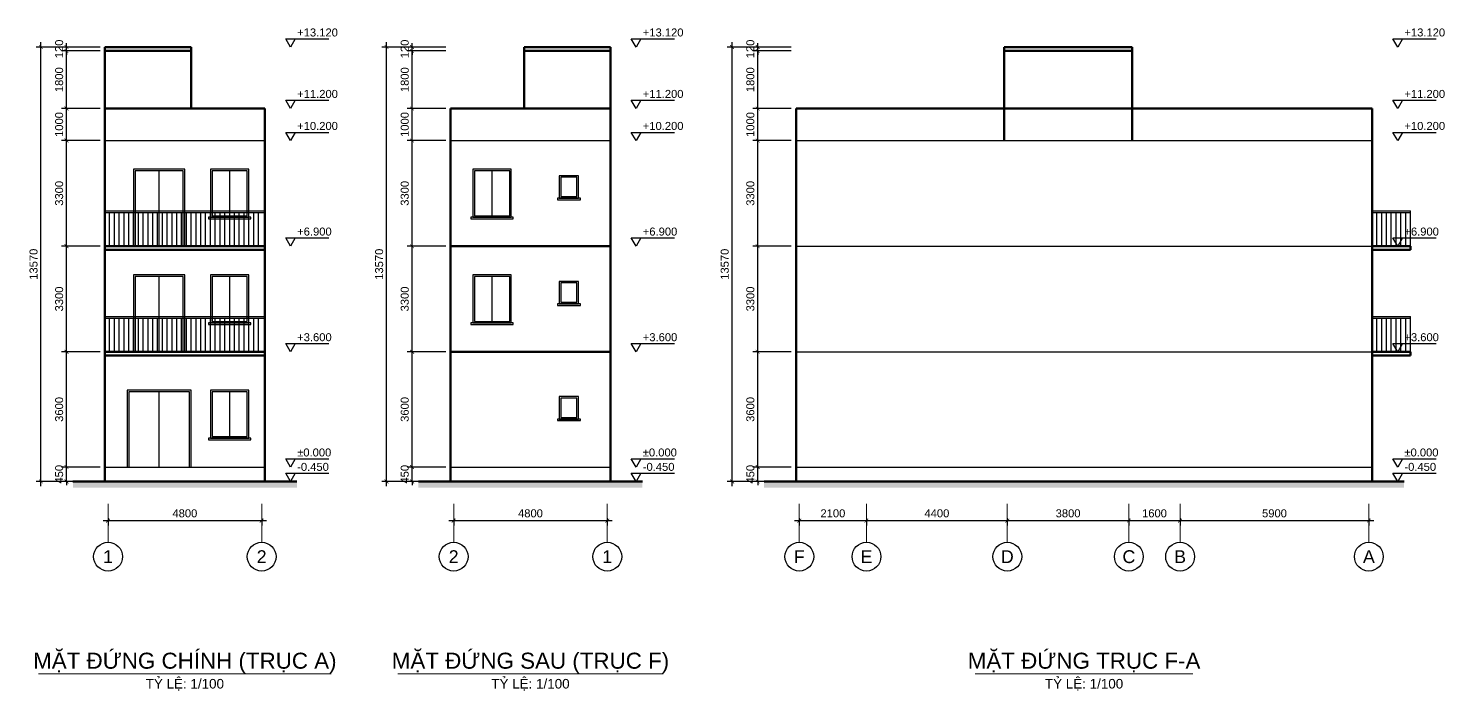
# Model space of a CAD drawing. Header units: millimetres. Extents: x -4035 to 243174, y -17931 to 20900.
# Drawn here: x 56108 to 100368, y -6123 to 14567 of the extents above; entities that cross this region are included whole.
import ezdxf
from ezdxf.enums import TextEntityAlignment as Align

# ---------------------------------------------------------------- set-up
doc = ezdxf.new("R2010")
doc.units = ezdxf.units.MM
doc.header["$LTSCALE"] = 40
doc.linetypes.add('CENTER', pattern=[50.8, 31.75, -6.35, 6.35, -6.35])
for name, color, linetype, lineweight in [('A-ANNO-DIMS', 1, 'Continuous', 18), ('A-ANNO-SYMB', 7, 'Continuous', 25), ('A-ANNO-TEXT', 7, 'Continuous', 18), ('A-ELEV', 7, 'Continuous', 25), ('A-ELEV-OTLN', 7, 'Continuous', 50), ('A-SECT-PATT', 8, 'Continuous', 9), ('S-GRID', 1, 'CENTER', 18), ('S-GRID-IDEN', 7, 'Continuous', 25)]:
    doc.layers.add(name, color=color, linetype=linetype, lineweight=lineweight)
doc.styles.add('MCP-ARIAL', font='arial.ttf')
doc.dimstyles.new('MCP-1-100', dxfattribs={"dimscale": 100, "dimtxt": 2.5, "dimasz": 1.2, "dimexe": 1.5, "dimexo": 1.5, "dimgap": 1, "dimtad": 1, "dimdec": 0, "dimdsep": 46, "dimtxsty": 'MCP-ARIAL', "dimblk": 'ARCHTICK', "dimblk1": 'ARCHTICK', "dimblk2": 'ARCHTICK', "dimcen": 0.09, "dimdle": 1.5, "dimclrd": 256, "dimclre": 256, "dimclrt": 256, "dimadec": 0, "dimazin": 0, "dimtfac": 1, "dimtdec": 4, "dimtix": 1, "dimtmove": 2, "dimatfit": 3, "dimfxl": 1, "dimtolj": 1, "dimtzin": 0, "dimarcsym": 0})

# ---------------------------------------------------------------- blocks, each defined once
blk = doc.blocks.new('MCP_COTE')
blk.add_line((-1.5, 2.55), (12, 2.55))
blk.add_lwpolyline([(0, 0), (-1.5, 2.55), (1.5, 2.55)], close=True)
at = {"style": 'MCP-ARIAL'}
blk.add_attdef('COTE', (2.1, 3.3), '', height=2.5, dxfattribs=at)
blk = doc.blocks.new('_ArchTick')
at = {"color": 0, "linetype": 'ByBlock', "const_width": 0.15}
blk.add_lwpolyline([(-0.5, -0.5), (0.5, 0.5)], dxfattribs=at)
blk = doc.blocks.new('*D63')
at = {"layer": 'A-ANNO-DIMS', "lineweight": -2, "transparency": 16777216}
for p, q in [((57300, 863), (57300, 983)), ((58350, 863), (57150, 863)), ((57300, 413), (57300, 863)), ((58350, 413), (57150, 413)), ((57300, 413), (57300, 293))]:
    blk.add_line(p, q, dxfattribs=at)
at = {"layer": 'Defpoints', "color": 0, "transparency": 16777216}
for p in [(57300, 863), (58500, 863), (58500, 413)]:
    blk.add_point(p, dxfattribs=at)
at = {"layer": 'A-ANNO-DIMS', "lineweight": -2, "transparency": 16777216, "xscale": 120, "yscale": 120, "zscale": 120}
for p, rotation in [((57300, 863), 270), ((57300, 413), 90)]:
    blk.add_blockref('_ArchTick', p, dxfattribs=dict(at, rotation=rotation))
at = {"layer": 'A-ANNO-DIMS', "transparency": 16777216, "insert": (57072, 638), "char_height": 250, "attachment_point": 5, "rotation": 90, "style": 'MCP-ARIAL'}
blk.add_mtext('\\A1;450', dxfattribs=at)
blk = doc.blocks.new('*D64')
at = {"layer": 'A-ANNO-DIMS', "lineweight": -2, "transparency": 16777216}
for p, q in [((58350, 4463), (57150, 4463)), ((57300, 713), (57300, 4613)), ((58350, 863), (57150, 863))]:
    blk.add_line(p, q, dxfattribs=at)
at = {"layer": 'Defpoints', "color": 0, "transparency": 16777216}
for p in [(57300, 4463), (58500, 4463), (58500, 863)]:
    blk.add_point(p, dxfattribs=at)
at = {"layer": 'A-ANNO-DIMS', "lineweight": -2, "transparency": 16777216, "xscale": 120, "yscale": 120, "zscale": 120}
for p, rotation in [((57300, 4463), 90), ((57300, 863), 270)]:
    blk.add_blockref('_ArchTick', p, dxfattribs=dict(at, rotation=rotation))
at = {"layer": 'A-ANNO-DIMS', "transparency": 16777216, "insert": (57072, 2663), "char_height": 250, "attachment_point": 5, "rotation": 90, "style": 'MCP-ARIAL'}
blk.add_mtext('\\A1;3600', dxfattribs=at)
blk = doc.blocks.new('*D65')
at = {"layer": 'A-ANNO-DIMS', "lineweight": -2, "transparency": 16777216}
for p, q in [((58350, 7763), (57150, 7763)), ((57300, 4313), (57300, 7913)), ((58350, 4463), (57150, 4463))]:
    blk.add_line(p, q, dxfattribs=at)
at = {"layer": 'Defpoints', "color": 0, "transparency": 16777216}
for p in [(57300, 7763), (58500, 7763), (58500, 4463)]:
    blk.add_point(p, dxfattribs=at)
at = {"layer": 'A-ANNO-DIMS', "lineweight": -2, "transparency": 16777216, "xscale": 120, "yscale": 120, "zscale": 120}
for p, rotation in [((57300, 7763), 90), ((57300, 4463), 270)]:
    blk.add_blockref('_ArchTick', p, dxfattribs=dict(at, rotation=rotation))
at = {"layer": 'A-ANNO-DIMS', "transparency": 16777216, "insert": (57072, 6113), "char_height": 250, "attachment_point": 5, "rotation": 90, "style": 'MCP-ARIAL'}
blk.add_mtext('\\A1;3300', dxfattribs=at)
blk = doc.blocks.new('*D66')
at = {"layer": 'A-ANNO-DIMS', "lineweight": -2, "transparency": 16777216}
for p, q in [((57300, 7613), (57300, 11213)), ((58350, 11063), (57150, 11063)), ((58350, 7763), (57150, 7763))]:
    blk.add_line(p, q, dxfattribs=at)
at = {"layer": 'Defpoints', "color": 0, "transparency": 16777216}
for p in [(57300, 11063), (58500, 11063), (58500, 7763)]:
    blk.add_point(p, dxfattribs=at)
at = {"layer": 'A-ANNO-DIMS', "lineweight": -2, "transparency": 16777216, "xscale": 120, "yscale": 120, "zscale": 120}
for p, rotation in [((57300, 11063), 90), ((57300, 7763), 270)]:
    blk.add_blockref('_ArchTick', p, dxfattribs=dict(at, rotation=rotation))
at = {"layer": 'A-ANNO-DIMS', "transparency": 16777216, "insert": (57072, 9413), "char_height": 250, "attachment_point": 5, "rotation": 90, "style": 'MCP-ARIAL'}
blk.add_mtext('\\A1;3300', dxfattribs=at)
blk = doc.blocks.new('*D67')
at = {"layer": 'A-ANNO-DIMS', "lineweight": -2, "transparency": 16777216}
for p, q in [((58350, 12063), (57150, 12063)), ((57300, 10913), (57300, 12213)), ((58350, 11063), (57150, 11063))]:
    blk.add_line(p, q, dxfattribs=at)
at = {"layer": 'Defpoints', "color": 0, "transparency": 16777216}
for p in [(57300, 12063), (58500, 12063), (58500, 11063)]:
    blk.add_point(p, dxfattribs=at)
at = {"layer": 'A-ANNO-DIMS', "lineweight": -2, "transparency": 16777216, "xscale": 120, "yscale": 120, "zscale": 120}
for p, rotation in [((57300, 12063), 90), ((57300, 11063), 270)]:
    blk.add_blockref('_ArchTick', p, dxfattribs=dict(at, rotation=rotation))
at = {"layer": 'A-ANNO-DIMS', "transparency": 16777216, "insert": (57072, 11563), "char_height": 250, "attachment_point": 5, "rotation": 90, "style": 'MCP-ARIAL'}
blk.add_mtext('\\A1;1000', dxfattribs=at)
blk = doc.blocks.new('*D68')
at = {"layer": 'A-ANNO-DIMS', "lineweight": -2, "transparency": 16777216}
for p, q in [((58350, 13863), (57150, 13863)), ((57300, 11913), (57300, 14013)), ((58350, 12063), (57150, 12063))]:
    blk.add_line(p, q, dxfattribs=at)
at = {"layer": 'Defpoints', "color": 0, "transparency": 16777216}
for p in [(57300, 13863), (58500, 13863), (58500, 12063)]:
    blk.add_point(p, dxfattribs=at)
at = {"layer": 'A-ANNO-DIMS', "lineweight": -2, "transparency": 16777216, "xscale": 120, "yscale": 120, "zscale": 120}
for p, rotation in [((57300, 13863), 90), ((57300, 12063), 270)]:
    blk.add_blockref('_ArchTick', p, dxfattribs=dict(at, rotation=rotation))
at = {"layer": 'A-ANNO-DIMS', "transparency": 16777216, "insert": (57072, 12963), "char_height": 250, "attachment_point": 5, "rotation": 90, "style": 'MCP-ARIAL'}
blk.add_mtext('\\A1;1800', dxfattribs=at)
blk = doc.blocks.new('*D69')
at = {"layer": 'A-ANNO-DIMS', "lineweight": -2, "transparency": 16777216}
for p, q in [((58350, 13983), (57150, 13983)), ((58350, 13863), (57150, 13863)), ((57300, 13983), (57300, 14103)), ((57300, 13863), (57300, 13983)), ((57300, 13863), (57300, 13743))]:
    blk.add_line(p, q, dxfattribs=at)
at = {"layer": 'Defpoints', "color": 0, "transparency": 16777216}
for p in [(57300, 13983), (58500, 13983), (58500, 13863)]:
    blk.add_point(p, dxfattribs=at)
at = {"layer": 'A-ANNO-DIMS', "lineweight": -2, "transparency": 16777216, "xscale": 120, "yscale": 120, "zscale": 120}
for p, rotation in [((57300, 13983), 270), ((57300, 13863), 90)]:
    blk.add_blockref('_ArchTick', p, dxfattribs=dict(at, rotation=rotation))
at = {"layer": 'A-ANNO-DIMS', "transparency": 16777216, "insert": (57072, 13923), "char_height": 250, "attachment_point": 5, "rotation": 90, "style": 'MCP-ARIAL'}
blk.add_mtext('\\A1;120', dxfattribs=at)
blk = doc.blocks.new('*D70')
at = {"layer": 'A-ANNO-DIMS', "lineweight": -2, "transparency": 16777216}
for p, q in [((58350, 13983), (56350, 13983)), ((56500, 263), (56500, 14133)), ((58350, 413), (56350, 413))]:
    blk.add_line(p, q, dxfattribs=at)
at = {"layer": 'Defpoints', "color": 0, "transparency": 16777216}
for p in [(56500, 13983), (58500, 13983), (58500, 413)]:
    blk.add_point(p, dxfattribs=at)
at = {"layer": 'A-ANNO-DIMS', "lineweight": -2, "transparency": 16777216, "xscale": 120, "yscale": 120, "zscale": 120}
for p, rotation in [((56500, 13983), 90), ((56500, 413), 270)]:
    blk.add_blockref('_ArchTick', p, dxfattribs=dict(at, rotation=rotation))
at = {"layer": 'A-ANNO-DIMS', "transparency": 16777216, "insert": (56272, 7198), "char_height": 250, "attachment_point": 5, "rotation": 90, "style": 'MCP-ARIAL'}
blk.add_mtext('\\A1;13570', dxfattribs=at)
blk = doc.blocks.new('MCP_TRUC')
blk.add_circle((0, 0), 4.5)
at = {"style": 'MCP-ARIAL'}
blk.add_attdef('SO', text='', height=4, dxfattribs=at).set_placement((0, 0), align=Align.MIDDLE_CENTER)
blk = doc.blocks.new('*D71')
at = {"layer": 'A-ANNO-DIMS', "lineweight": -2, "transparency": 16777216}
for p, q in [((58450, -812), (63550, -812)), ((58600, -737), (58600, -962)), ((63400, -737), (63400, -962))]:
    blk.add_line(p, q, dxfattribs=at)
at = {"layer": 'Defpoints', "color": 0, "transparency": 16777216}
for p in [(58600, -587), (63400, -587), (63400, -812)]:
    blk.add_point(p, dxfattribs=at)
at = {"layer": 'A-ANNO-DIMS', "lineweight": -2, "transparency": 16777216, "xscale": 120, "yscale": 120, "zscale": 120, "rotation": 180}
blk.add_blockref('_ArchTick', (58600, -812), dxfattribs=at)
at = {"layer": 'A-ANNO-DIMS', "lineweight": -2, "transparency": 16777216, "xscale": 120, "yscale": 120, "zscale": 120}
blk.add_blockref('_ArchTick', (63400, -812), dxfattribs=at)
at = {"layer": 'A-ANNO-DIMS', "transparency": 16777216, "insert": (61000, -584), "char_height": 250, "attachment_point": 5, "style": 'MCP-ARIAL'}
blk.add_mtext('\\A1;4800', dxfattribs=at)
blk = doc.blocks.new('*D72')
at = {"layer": 'A-ANNO-DIMS', "lineweight": -2, "transparency": 16777216}
for p, q in [((68100, 863), (68100, 983)), ((69150, 863), (67950, 863)), ((68100, 413), (68100, 863)), ((69150, 413), (67950, 413)), ((68100, 413), (68100, 293))]:
    blk.add_line(p, q, dxfattribs=at)
at = {"layer": 'Defpoints', "color": 0, "transparency": 16777216}
for p in [(68100, 863), (69300, 863), (69300, 413)]:
    blk.add_point(p, dxfattribs=at)
at = {"layer": 'A-ANNO-DIMS', "lineweight": -2, "transparency": 16777216, "xscale": 120, "yscale": 120, "zscale": 120}
for p, rotation in [((68100, 863), 270), ((68100, 413), 90)]:
    blk.add_blockref('_ArchTick', p, dxfattribs=dict(at, rotation=rotation))
at = {"layer": 'A-ANNO-DIMS', "transparency": 16777216, "insert": (67872, 638), "char_height": 250, "attachment_point": 5, "rotation": 90, "style": 'MCP-ARIAL'}
blk.add_mtext('\\A1;450', dxfattribs=at)
blk = doc.blocks.new('*D73')
at = {"layer": 'A-ANNO-DIMS', "lineweight": -2, "transparency": 16777216}
for p, q in [((69150, 4463), (67950, 4463)), ((68100, 713), (68100, 4613)), ((69150, 863), (67950, 863))]:
    blk.add_line(p, q, dxfattribs=at)
at = {"layer": 'Defpoints', "color": 0, "transparency": 16777216}
for p in [(68100, 4463), (69300, 4463), (69300, 863)]:
    blk.add_point(p, dxfattribs=at)
at = {"layer": 'A-ANNO-DIMS', "lineweight": -2, "transparency": 16777216, "xscale": 120, "yscale": 120, "zscale": 120}
for p, rotation in [((68100, 4463), 90), ((68100, 863), 270)]:
    blk.add_blockref('_ArchTick', p, dxfattribs=dict(at, rotation=rotation))
at = {"layer": 'A-ANNO-DIMS', "transparency": 16777216, "insert": (67872, 2663), "char_height": 250, "attachment_point": 5, "rotation": 90, "style": 'MCP-ARIAL'}
blk.add_mtext('\\A1;3600', dxfattribs=at)
blk = doc.blocks.new('*D74')
at = {"layer": 'A-ANNO-DIMS', "lineweight": -2, "transparency": 16777216}
for p, q in [((69150, 7763), (67950, 7763)), ((68100, 4313), (68100, 7913)), ((69150, 4463), (67950, 4463))]:
    blk.add_line(p, q, dxfattribs=at)
at = {"layer": 'Defpoints', "color": 0, "transparency": 16777216}
for p in [(68100, 7763), (69300, 7763), (69300, 4463)]:
    blk.add_point(p, dxfattribs=at)
at = {"layer": 'A-ANNO-DIMS', "lineweight": -2, "transparency": 16777216, "xscale": 120, "yscale": 120, "zscale": 120}
for p, rotation in [((68100, 7763), 90), ((68100, 4463), 270)]:
    blk.add_blockref('_ArchTick', p, dxfattribs=dict(at, rotation=rotation))
at = {"layer": 'A-ANNO-DIMS', "transparency": 16777216, "insert": (67872, 6113), "char_height": 250, "attachment_point": 5, "rotation": 90, "style": 'MCP-ARIAL'}
blk.add_mtext('\\A1;3300', dxfattribs=at)
blk = doc.blocks.new('*D75')
at = {"layer": 'A-ANNO-DIMS', "lineweight": -2, "transparency": 16777216}
for p, q in [((68100, 7613), (68100, 11213)), ((69150, 11063), (67950, 11063)), ((69150, 7763), (67950, 7763))]:
    blk.add_line(p, q, dxfattribs=at)
at = {"layer": 'Defpoints', "color": 0, "transparency": 16777216}
for p in [(68100, 11063), (69300, 11063), (69300, 7763)]:
    blk.add_point(p, dxfattribs=at)
at = {"layer": 'A-ANNO-DIMS', "lineweight": -2, "transparency": 16777216, "xscale": 120, "yscale": 120, "zscale": 120}
for p, rotation in [((68100, 11063), 90), ((68100, 7763), 270)]:
    blk.add_blockref('_ArchTick', p, dxfattribs=dict(at, rotation=rotation))
at = {"layer": 'A-ANNO-DIMS', "transparency": 16777216, "insert": (67872, 9413), "char_height": 250, "attachment_point": 5, "rotation": 90, "style": 'MCP-ARIAL'}
blk.add_mtext('\\A1;3300', dxfattribs=at)
blk = doc.blocks.new('*D76')
at = {"layer": 'A-ANNO-DIMS', "lineweight": -2, "transparency": 16777216}
for p, q in [((69150, 12063), (67950, 12063)), ((68100, 10913), (68100, 12213)), ((69150, 11063), (67950, 11063))]:
    blk.add_line(p, q, dxfattribs=at)
at = {"layer": 'Defpoints', "color": 0, "transparency": 16777216}
for p in [(68100, 12063), (69300, 12063), (69300, 11063)]:
    blk.add_point(p, dxfattribs=at)
at = {"layer": 'A-ANNO-DIMS', "lineweight": -2, "transparency": 16777216, "xscale": 120, "yscale": 120, "zscale": 120}
for p, rotation in [((68100, 12063), 90), ((68100, 11063), 270)]:
    blk.add_blockref('_ArchTick', p, dxfattribs=dict(at, rotation=rotation))
at = {"layer": 'A-ANNO-DIMS', "transparency": 16777216, "insert": (67872, 11563), "char_height": 250, "attachment_point": 5, "rotation": 90, "style": 'MCP-ARIAL'}
blk.add_mtext('\\A1;1000', dxfattribs=at)
blk = doc.blocks.new('*D77')
at = {"layer": 'A-ANNO-DIMS', "lineweight": -2, "transparency": 16777216}
for p, q in [((69150, 13863), (67950, 13863)), ((68100, 11913), (68100, 14013)), ((69150, 12063), (67950, 12063))]:
    blk.add_line(p, q, dxfattribs=at)
at = {"layer": 'Defpoints', "color": 0, "transparency": 16777216}
for p in [(68100, 13863), (69300, 13863), (69300, 12063)]:
    blk.add_point(p, dxfattribs=at)
at = {"layer": 'A-ANNO-DIMS', "lineweight": -2, "transparency": 16777216, "xscale": 120, "yscale": 120, "zscale": 120}
for p, rotation in [((68100, 13863), 90), ((68100, 12063), 270)]:
    blk.add_blockref('_ArchTick', p, dxfattribs=dict(at, rotation=rotation))
at = {"layer": 'A-ANNO-DIMS', "transparency": 16777216, "insert": (67872, 12963), "char_height": 250, "attachment_point": 5, "rotation": 90, "style": 'MCP-ARIAL'}
blk.add_mtext('\\A1;1800', dxfattribs=at)
blk = doc.blocks.new('*D78')
at = {"layer": 'A-ANNO-DIMS', "lineweight": -2, "transparency": 16777216}
for p, q in [((69150, 13983), (67950, 13983)), ((69150, 13863), (67950, 13863)), ((68100, 13983), (68100, 14103)), ((68100, 13863), (68100, 13983)), ((68100, 13863), (68100, 13743))]:
    blk.add_line(p, q, dxfattribs=at)
at = {"layer": 'Defpoints', "color": 0, "transparency": 16777216}
for p in [(68100, 13983), (69300, 13983), (69300, 13863)]:
    blk.add_point(p, dxfattribs=at)
at = {"layer": 'A-ANNO-DIMS', "lineweight": -2, "transparency": 16777216, "xscale": 120, "yscale": 120, "zscale": 120}
for p, rotation in [((68100, 13983), 270), ((68100, 13863), 90)]:
    blk.add_blockref('_ArchTick', p, dxfattribs=dict(at, rotation=rotation))
at = {"layer": 'A-ANNO-DIMS', "transparency": 16777216, "insert": (67872, 13923), "char_height": 250, "attachment_point": 5, "rotation": 90, "style": 'MCP-ARIAL'}
blk.add_mtext('\\A1;120', dxfattribs=at)
blk = doc.blocks.new('*D79')
at = {"layer": 'A-ANNO-DIMS', "lineweight": -2, "transparency": 16777216}
for p, q in [((69150, 13983), (67150, 13983)), ((67300, 263), (67300, 14133)), ((69150, 413), (67150, 413))]:
    blk.add_line(p, q, dxfattribs=at)
at = {"layer": 'Defpoints', "color": 0, "transparency": 16777216}
for p in [(67300, 13983), (69300, 13983), (69300, 413)]:
    blk.add_point(p, dxfattribs=at)
at = {"layer": 'A-ANNO-DIMS', "lineweight": -2, "transparency": 16777216, "xscale": 120, "yscale": 120, "zscale": 120}
for p, rotation in [((67300, 13983), 90), ((67300, 413), 270)]:
    blk.add_blockref('_ArchTick', p, dxfattribs=dict(at, rotation=rotation))
at = {"layer": 'A-ANNO-DIMS', "transparency": 16777216, "insert": (67072, 7198), "char_height": 250, "attachment_point": 5, "rotation": 90, "style": 'MCP-ARIAL'}
blk.add_mtext('\\A1;13570', dxfattribs=at)
blk = doc.blocks.new('*D80')
at = {"layer": 'A-ANNO-DIMS', "lineweight": -2, "transparency": 16777216}
for p, q in [((69250, -812), (74350, -812)), ((69400, -737), (69400, -962)), ((74200, -737), (74200, -962))]:
    blk.add_line(p, q, dxfattribs=at)
at = {"layer": 'Defpoints', "color": 0, "transparency": 16777216}
for p in [(69400, -587), (74200, -587), (74200, -812)]:
    blk.add_point(p, dxfattribs=at)
at = {"layer": 'A-ANNO-DIMS', "lineweight": -2, "transparency": 16777216, "xscale": 120, "yscale": 120, "zscale": 120, "rotation": 180}
blk.add_blockref('_ArchTick', (69400, -812), dxfattribs=at)
at = {"layer": 'A-ANNO-DIMS', "lineweight": -2, "transparency": 16777216, "xscale": 120, "yscale": 120, "zscale": 120}
blk.add_blockref('_ArchTick', (74200, -812), dxfattribs=at)
at = {"layer": 'A-ANNO-DIMS', "transparency": 16777216, "insert": (71800, -584), "char_height": 250, "attachment_point": 5, "style": 'MCP-ARIAL'}
blk.add_mtext('\\A1;4800', dxfattribs=at)
blk = doc.blocks.new('*D81')
at = {"layer": 'A-ANNO-DIMS', "lineweight": -2, "transparency": 16777216}
for p, q in [((78900, 863), (78900, 983)), ((79950, 863), (78750, 863)), ((78900, 413), (78900, 863)), ((79950, 413), (78750, 413)), ((78900, 413), (78900, 293))]:
    blk.add_line(p, q, dxfattribs=at)
at = {"layer": 'Defpoints', "color": 0, "transparency": 16777216}
for p in [(78900, 863), (80100, 863), (80100, 413)]:
    blk.add_point(p, dxfattribs=at)
at = {"layer": 'A-ANNO-DIMS', "lineweight": -2, "transparency": 16777216, "xscale": 120, "yscale": 120, "zscale": 120}
for p, rotation in [((78900, 863), 270), ((78900, 413), 90)]:
    blk.add_blockref('_ArchTick', p, dxfattribs=dict(at, rotation=rotation))
at = {"layer": 'A-ANNO-DIMS', "transparency": 16777216, "insert": (78672, 638), "char_height": 250, "attachment_point": 5, "rotation": 90, "style": 'MCP-ARIAL'}
blk.add_mtext('\\A1;450', dxfattribs=at)
blk = doc.blocks.new('*D82')
at = {"layer": 'A-ANNO-DIMS', "lineweight": -2, "transparency": 16777216}
for p, q in [((79950, 4463), (78750, 4463)), ((78900, 713), (78900, 4613)), ((79950, 863), (78750, 863))]:
    blk.add_line(p, q, dxfattribs=at)
at = {"layer": 'Defpoints', "color": 0, "transparency": 16777216}
for p in [(78900, 4463), (80100, 4463), (80100, 863)]:
    blk.add_point(p, dxfattribs=at)
at = {"layer": 'A-ANNO-DIMS', "lineweight": -2, "transparency": 16777216, "xscale": 120, "yscale": 120, "zscale": 120}
for p, rotation in [((78900, 4463), 90), ((78900, 863), 270)]:
    blk.add_blockref('_ArchTick', p, dxfattribs=dict(at, rotation=rotation))
at = {"layer": 'A-ANNO-DIMS', "transparency": 16777216, "insert": (78672, 2663), "char_height": 250, "attachment_point": 5, "rotation": 90, "style": 'MCP-ARIAL'}
blk.add_mtext('\\A1;3600', dxfattribs=at)
blk = doc.blocks.new('*D83')
at = {"layer": 'A-ANNO-DIMS', "lineweight": -2, "transparency": 16777216}
for p, q in [((79950, 7763), (78750, 7763)), ((78900, 4313), (78900, 7913)), ((79950, 4463), (78750, 4463))]:
    blk.add_line(p, q, dxfattribs=at)
at = {"layer": 'Defpoints', "color": 0, "transparency": 16777216}
for p in [(78900, 7763), (80100, 7763), (80100, 4463)]:
    blk.add_point(p, dxfattribs=at)
at = {"layer": 'A-ANNO-DIMS', "lineweight": -2, "transparency": 16777216, "xscale": 120, "yscale": 120, "zscale": 120}
for p, rotation in [((78900, 7763), 90), ((78900, 4463), 270)]:
    blk.add_blockref('_ArchTick', p, dxfattribs=dict(at, rotation=rotation))
at = {"layer": 'A-ANNO-DIMS', "transparency": 16777216, "insert": (78672, 6113), "char_height": 250, "attachment_point": 5, "rotation": 90, "style": 'MCP-ARIAL'}
blk.add_mtext('\\A1;3300', dxfattribs=at)
blk = doc.blocks.new('*D84')
at = {"layer": 'A-ANNO-DIMS', "lineweight": -2, "transparency": 16777216}
for p, q in [((78900, 7613), (78900, 11213)), ((79950, 11063), (78750, 11063)), ((79950, 7763), (78750, 7763))]:
    blk.add_line(p, q, dxfattribs=at)
at = {"layer": 'Defpoints', "color": 0, "transparency": 16777216}
for p in [(78900, 11063), (80100, 11063), (80100, 7763)]:
    blk.add_point(p, dxfattribs=at)
at = {"layer": 'A-ANNO-DIMS', "lineweight": -2, "transparency": 16777216, "xscale": 120, "yscale": 120, "zscale": 120}
for p, rotation in [((78900, 11063), 90), ((78900, 7763), 270)]:
    blk.add_blockref('_ArchTick', p, dxfattribs=dict(at, rotation=rotation))
at = {"layer": 'A-ANNO-DIMS', "transparency": 16777216, "insert": (78672, 9413), "char_height": 250, "attachment_point": 5, "rotation": 90, "style": 'MCP-ARIAL'}
blk.add_mtext('\\A1;3300', dxfattribs=at)
blk = doc.blocks.new('*D85')
at = {"layer": 'A-ANNO-DIMS', "lineweight": -2, "transparency": 16777216}
for p, q in [((79950, 12063), (78750, 12063)), ((78900, 10913), (78900, 12213)), ((79950, 11063), (78750, 11063))]:
    blk.add_line(p, q, dxfattribs=at)
at = {"layer": 'Defpoints', "color": 0, "transparency": 16777216}
for p in [(78900, 12063), (80100, 12063), (80100, 11063)]:
    blk.add_point(p, dxfattribs=at)
at = {"layer": 'A-ANNO-DIMS', "lineweight": -2, "transparency": 16777216, "xscale": 120, "yscale": 120, "zscale": 120}
for p, rotation in [((78900, 12063), 90), ((78900, 11063), 270)]:
    blk.add_blockref('_ArchTick', p, dxfattribs=dict(at, rotation=rotation))
at = {"layer": 'A-ANNO-DIMS', "transparency": 16777216, "insert": (78672, 11563), "char_height": 250, "attachment_point": 5, "rotation": 90, "style": 'MCP-ARIAL'}
blk.add_mtext('\\A1;1000', dxfattribs=at)
blk = doc.blocks.new('*D86')
at = {"layer": 'A-ANNO-DIMS', "lineweight": -2, "transparency": 16777216}
for p, q in [((79950, 13863), (78750, 13863)), ((78900, 11913), (78900, 14013)), ((79950, 12063), (78750, 12063))]:
    blk.add_line(p, q, dxfattribs=at)
at = {"layer": 'Defpoints', "color": 0, "transparency": 16777216}
for p in [(78900, 13863), (80100, 13863), (80100, 12063)]:
    blk.add_point(p, dxfattribs=at)
at = {"layer": 'A-ANNO-DIMS', "lineweight": -2, "transparency": 16777216, "xscale": 120, "yscale": 120, "zscale": 120}
for p, rotation in [((78900, 13863), 90), ((78900, 12063), 270)]:
    blk.add_blockref('_ArchTick', p, dxfattribs=dict(at, rotation=rotation))
at = {"layer": 'A-ANNO-DIMS', "transparency": 16777216, "insert": (78672, 12963), "char_height": 250, "attachment_point": 5, "rotation": 90, "style": 'MCP-ARIAL'}
blk.add_mtext('\\A1;1800', dxfattribs=at)
blk = doc.blocks.new('*D87')
at = {"layer": 'A-ANNO-DIMS', "lineweight": -2, "transparency": 16777216}
for p, q in [((79950, 13983), (78750, 13983)), ((79950, 13863), (78750, 13863)), ((78900, 13983), (78900, 14103)), ((78900, 13863), (78900, 13983)), ((78900, 13863), (78900, 13743))]:
    blk.add_line(p, q, dxfattribs=at)
at = {"layer": 'Defpoints', "color": 0, "transparency": 16777216}
for p in [(78900, 13983), (80100, 13983), (80100, 13863)]:
    blk.add_point(p, dxfattribs=at)
at = {"layer": 'A-ANNO-DIMS', "lineweight": -2, "transparency": 16777216, "xscale": 120, "yscale": 120, "zscale": 120}
for p, rotation in [((78900, 13983), 270), ((78900, 13863), 90)]:
    blk.add_blockref('_ArchTick', p, dxfattribs=dict(at, rotation=rotation))
at = {"layer": 'A-ANNO-DIMS', "transparency": 16777216, "insert": (78672, 13923), "char_height": 250, "attachment_point": 5, "rotation": 90, "style": 'MCP-ARIAL'}
blk.add_mtext('\\A1;120', dxfattribs=at)
blk = doc.blocks.new('*D88')
at = {"layer": 'A-ANNO-DIMS', "lineweight": -2, "transparency": 16777216}
for p, q in [((79950, 13983), (77950, 13983)), ((78100, 263), (78100, 14133)), ((79950, 413), (77950, 413))]:
    blk.add_line(p, q, dxfattribs=at)
at = {"layer": 'Defpoints', "color": 0, "transparency": 16777216}
for p in [(78100, 13983), (80100, 13983), (80100, 413)]:
    blk.add_point(p, dxfattribs=at)
at = {"layer": 'A-ANNO-DIMS', "lineweight": -2, "transparency": 16777216, "xscale": 120, "yscale": 120, "zscale": 120}
for p, rotation in [((78100, 13983), 90), ((78100, 413), 270)]:
    blk.add_blockref('_ArchTick', p, dxfattribs=dict(at, rotation=rotation))
at = {"layer": 'A-ANNO-DIMS', "transparency": 16777216, "insert": (77872, 7198), "char_height": 250, "attachment_point": 5, "rotation": 90, "style": 'MCP-ARIAL'}
blk.add_mtext('\\A1;13570', dxfattribs=at)
blk = doc.blocks.new('*D89')
at = {"layer": 'A-ANNO-DIMS', "lineweight": -2, "transparency": 16777216}
for p, q in [((80050, -812), (82450, -812)), ((80200, -737), (80200, -962)), ((82300, -737), (82300, -962))]:
    blk.add_line(p, q, dxfattribs=at)
at = {"layer": 'Defpoints', "color": 0, "transparency": 16777216}
for p in [(80200, -587), (82300, -587), (82300, -812)]:
    blk.add_point(p, dxfattribs=at)
at = {"layer": 'A-ANNO-DIMS', "lineweight": -2, "transparency": 16777216, "xscale": 120, "yscale": 120, "zscale": 120, "rotation": 180}
blk.add_blockref('_ArchTick', (80200, -812), dxfattribs=at)
at = {"layer": 'A-ANNO-DIMS', "lineweight": -2, "transparency": 16777216, "xscale": 120, "yscale": 120, "zscale": 120}
blk.add_blockref('_ArchTick', (82300, -812), dxfattribs=at)
at = {"layer": 'A-ANNO-DIMS', "transparency": 16777216, "insert": (81250, -584), "char_height": 250, "attachment_point": 5, "style": 'MCP-ARIAL'}
blk.add_mtext('\\A1;2100', dxfattribs=at)
blk = doc.blocks.new('*D90')
at = {"layer": 'A-ANNO-DIMS', "lineweight": -2, "transparency": 16777216}
for p, q in [((82150, -812), (86850, -812)), ((82300, -737), (82300, -962)), ((86700, -737), (86700, -962))]:
    blk.add_line(p, q, dxfattribs=at)
at = {"layer": 'Defpoints', "color": 0, "transparency": 16777216}
for p in [(82300, -587), (86700, -587), (86700, -812)]:
    blk.add_point(p, dxfattribs=at)
at = {"layer": 'A-ANNO-DIMS', "lineweight": -2, "transparency": 16777216, "xscale": 120, "yscale": 120, "zscale": 120, "rotation": 180}
blk.add_blockref('_ArchTick', (82300, -812), dxfattribs=at)
at = {"layer": 'A-ANNO-DIMS', "lineweight": -2, "transparency": 16777216, "xscale": 120, "yscale": 120, "zscale": 120}
blk.add_blockref('_ArchTick', (86700, -812), dxfattribs=at)
at = {"layer": 'A-ANNO-DIMS', "transparency": 16777216, "insert": (84500, -584), "char_height": 250, "attachment_point": 5, "style": 'MCP-ARIAL'}
blk.add_mtext('\\A1;4400', dxfattribs=at)
blk = doc.blocks.new('*D91')
at = {"layer": 'A-ANNO-DIMS', "lineweight": -2, "transparency": 16777216}
for p, q in [((86550, -812), (90650, -812)), ((86700, -737), (86700, -962)), ((90500, -737), (90500, -962))]:
    blk.add_line(p, q, dxfattribs=at)
at = {"layer": 'Defpoints', "color": 0, "transparency": 16777216}
for p in [(86700, -587), (90500, -587), (90500, -812)]:
    blk.add_point(p, dxfattribs=at)
at = {"layer": 'A-ANNO-DIMS', "lineweight": -2, "transparency": 16777216, "xscale": 120, "yscale": 120, "zscale": 120, "rotation": 180}
blk.add_blockref('_ArchTick', (86700, -812), dxfattribs=at)
at = {"layer": 'A-ANNO-DIMS', "lineweight": -2, "transparency": 16777216, "xscale": 120, "yscale": 120, "zscale": 120}
blk.add_blockref('_ArchTick', (90500, -812), dxfattribs=at)
at = {"layer": 'A-ANNO-DIMS', "transparency": 16777216, "insert": (88600, -584), "char_height": 250, "attachment_point": 5, "style": 'MCP-ARIAL'}
blk.add_mtext('\\A1;3800', dxfattribs=at)
blk = doc.blocks.new('*D92')
at = {"layer": 'A-ANNO-DIMS', "lineweight": -2, "transparency": 16777216}
for p, q in [((90350, -812), (92250, -812)), ((90500, -737), (90500, -962)), ((92100, -737), (92100, -962))]:
    blk.add_line(p, q, dxfattribs=at)
at = {"layer": 'Defpoints', "color": 0, "transparency": 16777216}
for p in [(90500, -587), (92100, -587), (92100, -812)]:
    blk.add_point(p, dxfattribs=at)
at = {"layer": 'A-ANNO-DIMS', "lineweight": -2, "transparency": 16777216, "xscale": 120, "yscale": 120, "zscale": 120, "rotation": 180}
blk.add_blockref('_ArchTick', (90500, -812), dxfattribs=at)
at = {"layer": 'A-ANNO-DIMS', "lineweight": -2, "transparency": 16777216, "xscale": 120, "yscale": 120, "zscale": 120}
blk.add_blockref('_ArchTick', (92100, -812), dxfattribs=at)
at = {"layer": 'A-ANNO-DIMS', "transparency": 16777216, "insert": (91300, -584), "char_height": 250, "attachment_point": 5, "style": 'MCP-ARIAL'}
blk.add_mtext('\\A1;1600', dxfattribs=at)
blk = doc.blocks.new('*D93')
at = {"layer": 'A-ANNO-DIMS', "lineweight": -2, "transparency": 16777216}
for p, q in [((91950, -812), (98150, -812)), ((92100, -737), (92100, -962)), ((98000, -737), (98000, -962))]:
    blk.add_line(p, q, dxfattribs=at)
at = {"layer": 'Defpoints', "color": 0, "transparency": 16777216}
for p in [(92100, -587), (98000, -587), (98000, -812)]:
    blk.add_point(p, dxfattribs=at)
at = {"layer": 'A-ANNO-DIMS', "lineweight": -2, "transparency": 16777216, "xscale": 120, "yscale": 120, "zscale": 120, "rotation": 180}
blk.add_blockref('_ArchTick', (92100, -812), dxfattribs=at)
at = {"layer": 'A-ANNO-DIMS', "lineweight": -2, "transparency": 16777216, "xscale": 120, "yscale": 120, "zscale": 120}
blk.add_blockref('_ArchTick', (98000, -812), dxfattribs=at)
at = {"layer": 'A-ANNO-DIMS', "transparency": 16777216, "insert": (95050, -584), "char_height": 250, "attachment_point": 5, "style": 'MCP-ARIAL'}
blk.add_mtext('\\A1;5900', dxfattribs=at)

msp = doc.modelspace()

# ---------------------------------------------------------------- hatches: boundary and pattern name
at = {"layer": 'A-SECT-PATT'}
h = msp.add_hatch(dxfattribs=at)
h.set_pattern_fill('EARTH', color=256, scale=15, style=0)
h.paths.add_polyline_path([(57500, 413.492), (64500, 413.492), (64500, 213.492), (57500, 213.492)], flags=16)
h = msp.add_hatch(dxfattribs=at)
h.set_pattern_fill('EARTH', color=256, scale=15, style=0)
h.paths.add_polyline_path([(68300, 413.492), (75300, 413.492), (75300, 213.492), (68300, 213.492)], flags=16)
h = msp.add_hatch(dxfattribs=at)
h.set_pattern_fill('EARTH', color=256, scale=15, style=0)
h.paths.add_polyline_path([(79100, 413.492), (99100, 413.492), (99100, 213.492), (79100, 213.492)], flags=16)

# ---------------------------------------------------------------- linework, layer by layer
at = {"layer": 'A-ANNO-TEXT'}
for p, q in [((56425, -5596.51), (65575, -5596.51)), ((67655, -5596.51), (75945, -5596.51)), ((85697.5, -5596.51), (92502.5, -5596.51))]:
    msp.add_line(p, q, dxfattribs=at)
at = {"layer": 'A-ELEV'}
for p, q in [((58500, 11063.492), (61200, 11063.492)), ((58500, 11063.492), (63500, 11063.492)), ((69300, 11063.492), (74300, 11063.492)), ((71600, 11063.492), (74300, 11063.492)), ((80100, 11063.492), (98100, 11063.492)), ((86600, 11063.492), (90600, 11063.492)), ((61000, 10163.492), (59400, 10163.492)), ((59400, 10163.492), (59400, 7763.492)), ((60950, 10113.492), (59450, 10113.492)), ((59450, 10113.492), (59450, 7763.492)), ((60200, 7763.492), (60200, 10113.492)), ((60950, 7763.492), (60950, 10113.492)), ((61000, 7763.492), (61000, 10163.492)), ((63000, 10163.492), (61800, 10163.492)), ((61800, 10163.492), (61800, 8663.492)), ((62950, 10113.492), (61850, 10113.492)), ((61850, 10113.492), (61850, 8713.492)), ((62400, 8713.492), (62400, 10113.492)), ((62950, 8713.492), (62950, 10113.492)), ((63000, 8663.492), (63000, 10163.492)), ((71200, 10163.492), (70000, 10163.492)), ((70000, 10163.492), (70000, 8663.492)), ((71150, 10113.492), (70050, 10113.492)), ((70050, 10113.492), (70050, 8713.492)), ((70600, 8713.492), (70600, 10113.492)), ((71150, 8713.492), (71150, 10113.492)), ((71200, 8663.492), (71200, 10163.492)), ((73300, 9963.492), (72700, 9963.492)), ((72700, 9963.492), (72700, 9263.492)), ((73250, 9913.492), (72750, 9913.492)), ((72750, 9913.492), (72750, 9313.492)), ((73250, 9313.492), (73250, 9913.492)), ((73300, 9263.492), (73300, 9963.492)), ((72750, 9313.492), (73250, 9313.492)), ((58500, 8863.492), (63500, 8863.492)), ((58500, 7763.492), (58500, 8863.492)), ((63500, 7763.492), (63500, 8863.492)), ((69300, 7763.492), (69300, 8863.492)), ((73360, 9263.492), (72640, 9263.492)), ((72640, 9263.492), (72640, 9213.492)), ((72640, 9213.492), (73360, 9213.492)), ((72700, 9263.492), (73300, 9263.492)), ((73360, 9213.492), (73360, 9263.492)), ((74300, 7763.492), (74300, 8863.492)), ((98100, 8863.492), (99300, 8863.492)), ((98100, 7763.492), (98100, 8863.492)), ((99300, 7763.492), (99300, 8863.492)), ((58500, 8813.492), (63500, 8813.492)), ((58650, 7763.492), (58650, 8813.492)), ((58800, 7763.492), (58800, 8813.492)), ((58950, 7763.492), (58950, 8813.492)), ((59100, 7763.492), (59100, 8813.492)), ((59250, 7763.492), (59250, 8813.492)), ((59400, 7763.492), (59400, 8813.492)), ((59550, 7763.492), (59550, 8813.492)), ((59700, 7763.492), (59700, 8813.492)), ((59850, 7763.492), (59850, 8813.492)), ((60000, 7763.492), (60000, 8813.492)), ((60150, 7763.492), (60150, 8813.492)), ((60300, 7763.492), (60300, 8813.492)), ((60450, 7763.492), (60450, 8813.492)), ((60600, 7763.492), (60600, 8813.492)), ((60750, 7763.492), (60750, 8813.492)), ((60900, 7763.492), (60900, 8813.492)), ((61050, 7763.492), (61050, 8813.492)), ((61200, 7763.492), (61200, 8813.492)), ((61350, 7763.492), (61350, 8813.492)), ((61500, 7763.492), (61500, 8813.492)), ((61650, 7763.492), (61650, 8813.492)), ((63060, 8663.492), (61740, 8663.492)), ((61740, 8663.492), (61740, 8613.492)), ((61740, 8613.492), (63060, 8613.492)), ((61800, 7763.492), (61800, 8813.492)), ((61800, 8663.492), (63000, 8663.492)), ((61850, 8713.492), (62950, 8713.492)), ((61950, 7763.492), (61950, 8813.492)), ((62100, 7763.492), (62100, 8813.492)), ((62250, 7763.492), (62250, 8813.492)), ((62400, 7763.492), (62400, 8813.492)), ((62550, 7763.492), (62550, 8813.492)), ((62700, 7763.492), (62700, 8813.492)), ((62850, 7763.492), (62850, 8813.492)), ((63000, 7763.492), (63000, 8813.492)), ((63060, 8613.492), (63060, 8663.492)), ((63150, 7763.492), (63150, 8813.492)), ((63300, 7763.492), (63300, 8813.492)), ((71260, 8663.492), (69940, 8663.492)), ((69940, 8663.492), (69940, 8613.492)), ((69940, 8613.492), (71260, 8613.492)), ((70000, 8663.492), (71200, 8663.492)), ((70050, 8713.492), (71150, 8713.492)), ((71260, 8613.492), (71260, 8663.492)), ((98100, 8813.492), (99300, 8813.492)), ((98250, 7763.492), (98250, 8813.492)), ((98400, 7763.492), (98400, 8813.492)), ((98550, 7763.492), (98550, 8813.492)), ((98700, 7763.492), (98700, 8813.492)), ((98850, 7763.492), (98850, 8813.492)), ((99000, 7763.492), (99000, 8813.492)), ((99150, 7763.492), (99150, 8813.492)), ((59400, 7763.492), (61000, 7763.492)), ((59450, 7763.492), (60950, 7763.492)), ((80100, 7763.492), (98100, 7763.492)), ((61000, 6863.492), (59400, 6863.492)), ((59400, 6863.492), (59400, 4463.492)), ((60950, 6813.492), (59450, 6813.492)), ((59450, 6813.492), (59450, 4463.492)), ((60200, 4463.492), (60200, 6813.492)), ((60950, 4463.492), (60950, 6813.492)), ((61000, 4463.492), (61000, 6863.492)), ((63000, 6863.492), (61800, 6863.492)), ((61800, 6863.492), (61800, 5363.492)), ((62950, 6813.492), (61850, 6813.492)), ((61850, 6813.492), (61850, 5413.492)), ((62400, 5413.492), (62400, 6813.492)), ((62950, 5413.492), (62950, 6813.492)), ((63000, 5363.492), (63000, 6863.492)), ((71200, 6863.492), (70000, 6863.492)), ((70000, 6863.492), (70000, 5363.492)), ((71150, 6813.492), (70050, 6813.492)), ((70050, 6813.492), (70050, 5413.492)), ((70600, 5413.492), (70600, 6813.492)), ((71150, 5413.492), (71150, 6813.492)), ((71200, 5363.492), (71200, 6863.492)), ((73300, 6663.492), (72700, 6663.492)), ((72700, 6663.492), (72700, 5963.492)), ((73300, 5963.492), (73300, 6663.492)), ((73250, 6613.492), (72750, 6613.492)), ((72750, 6613.492), (72750, 6013.492)), ((73250, 6013.492), (73250, 6613.492)), ((73360, 5963.492), (72640, 5963.492)), ((72640, 5963.492), (72640, 5913.492)), ((72640, 5913.492), (73360, 5913.492)), ((72700, 5963.492), (73300, 5963.492)), ((72750, 6013.492), (73250, 6013.492)), ((73360, 5913.492), (73360, 5963.492)), ((58500, 5563.492), (63500, 5563.492)), ((58500, 4463.492), (58500, 5563.492)), ((58500, 5513.492), (63500, 5513.492)), ((58650, 4463.492), (58650, 5513.492)), ((58800, 4463.492), (58800, 5513.492)), ((58950, 4463.492), (58950, 5513.492)), ((59100, 4463.492), (59100, 5513.492)), ((59250, 4463.492), (59250, 5513.492)), ((59400, 4463.492), (59400, 5513.492)), ((59550, 4463.492), (59550, 5513.492)), ((59700, 4463.492), (59700, 5513.492)), ((59850, 4463.492), (59850, 5513.492)), ((60000, 4463.492), (60000, 5513.492)), ((60150, 4463.492), (60150, 5513.492)), ((60300, 4463.492), (60300, 5513.492)), ((60450, 4463.492), (60450, 5513.492)), ((60600, 4463.492), (60600, 5513.492)), ((60750, 4463.492), (60750, 5513.492)), ((60900, 4463.492), (60900, 5513.492)), ((61050, 4463.492), (61050, 5513.492)), ((61200, 4463.492), (61200, 5513.492)), ((61350, 4463.492), (61350, 5513.492)), ((61500, 4463.492), (61500, 5513.492)), ((61650, 4463.492), (61650, 5513.492)), ((63060, 5363.492), (61740, 5363.492)), ((61740, 5363.492), (61740, 5313.492)), ((61740, 5313.492), (63060, 5313.492)), ((61800, 4463.492), (61800, 5513.492)), ((61800, 5363.492), (63000, 5363.492)), ((61850, 5413.492), (62950, 5413.492)), ((61950, 4463.492), (61950, 5513.492)), ((62100, 4463.492), (62100, 5513.492)), ((62250, 4463.492), (62250, 5513.492)), ((62400, 4463.492), (62400, 5513.492)), ((62550, 4463.492), (62550, 5513.492)), ((62700, 4463.492), (62700, 5513.492)), ((62850, 4463.492), (62850, 5513.492)), ((63000, 4463.492), (63000, 5513.492)), ((63060, 5313.492), (63060, 5363.492)), ((63150, 4463.492), (63150, 5513.492)), ((63300, 4463.492), (63300, 5513.492)), ((63500, 4463.492), (63500, 5563.492)), ((69300, 4463.492), (69300, 5563.492)), ((71260, 5363.492), (69940, 5363.492)), ((69940, 5363.492), (69940, 5313.492)), ((69940, 5313.492), (71260, 5313.492)), ((70000, 5363.492), (71200, 5363.492)), ((70050, 5413.492), (71150, 5413.492)), ((71260, 5313.492), (71260, 5363.492)), ((74300, 4463.492), (74300, 5563.492)), ((98100, 5563.492), (99300, 5563.492)), ((98100, 4463.492), (98100, 5563.492)), ((98100, 5513.492), (99300, 5513.492)), ((98250, 4463.492), (98250, 5513.492)), ((98400, 4463.492), (98400, 5513.492)), ((98550, 4463.492), (98550, 5513.492)), ((98700, 4463.492), (98700, 5513.492)), ((98850, 4463.492), (98850, 5513.492)), ((99000, 4463.492), (99000, 5513.492)), ((99150, 4463.492), (99150, 5513.492)), ((99300, 4463.492), (99300, 5563.492)), ((59400, 4463.492), (61000, 4463.492)), ((59450, 4463.492), (60950, 4463.492)), ((80100, 4463.492), (98100, 4463.492)), ((61200, 3263.492), (59200, 3263.492)), ((59200, 3263.492), (59200, 863.492)), ((61150, 3213.492), (59250, 3213.492)), ((59250, 3213.492), (59250, 863.492)), ((60200, 863.492), (60200, 3213.492)), ((61150, 863.492), (61150, 3213.492)), ((61200, 863.492), (61200, 3263.492)), ((63000, 3263.492), (61800, 3263.492)), ((61800, 3263.492), (61800, 1763.492)), ((62950, 3213.492), (61850, 3213.492)), ((61850, 3213.492), (61850, 1813.492)), ((62400, 1813.492), (62400, 3213.492)), ((62950, 1813.492), (62950, 3213.492)), ((63000, 1763.492), (63000, 3263.492)), ((73300, 3063.492), (72700, 3063.492)), ((72700, 3063.492), (72700, 2363.492)), ((73250, 3013.492), (72750, 3013.492)), ((72750, 3013.492), (72750, 2413.492)), ((73250, 2413.492), (73250, 3013.492)), ((73300, 2363.492), (73300, 3063.492)), ((73360, 2363.492), (72640, 2363.492)), ((72640, 2363.492), (72640, 2313.492)), ((72640, 2313.492), (73360, 2313.492)), ((72700, 2363.492), (73300, 2363.492)), ((72750, 2413.492), (73250, 2413.492)), ((73360, 2313.492), (73360, 2363.492)), ((61850, 1813.492), (62950, 1813.492)), ((63060, 1763.492), (61740, 1763.492)), ((61740, 1763.492), (61740, 1713.492)), ((61740, 1713.492), (63060, 1713.492)), ((61800, 1763.492), (63000, 1763.492)), ((63060, 1713.492), (63060, 1763.492)), ((58500, 863.492), (63500, 863.492)), ((59200, 863.492), (61200, 863.492)), ((59250, 863.492), (61150, 863.492)), ((69300, 863.492), (74300, 863.492)), ((80100, 863.492), (98100, 863.492))]:
    msp.add_line(p, q, dxfattribs=at)
at = {"layer": 'A-ELEV-OTLN'}
for p, q in [((61200, 13983.492), (58500, 13983.492)), ((58500, 13983.492), (58500, 13863.492)), ((58500, 11063.492), (58500, 13863.492)), ((58500, 13863.492), (61200, 13863.492)), ((61200, 13863.492), (61200, 13983.492)), ((61200, 12062.992), (61200, 13863.492)), ((74300, 13983.492), (71600, 13983.492)), ((71600, 13983.492), (71600, 13863.492)), ((71600, 12062.992), (71600, 13863.492)), ((71600, 13863.492), (74300, 13863.492)), ((74300, 13863.492), (74300, 13983.492)), ((74300, 11063.492), (74300, 13863.492)), ((90600, 13983.492), (86600, 13983.492)), ((86600, 13983.492), (86600, 13863.492)), ((86600, 11063.492), (86600, 13863.492)), ((86600, 13863.492), (90600, 13863.492)), ((90600, 13863.492), (90600, 13983.492)), ((90600, 11063.492), (90600, 13863.492)), ((58500, 11063.492), (58500, 12063.492)), ((58500, 12063.492), (63500, 12063.492)), ((63500, 11063.492), (63500, 12063.492)), ((69300, 11063.492), (69300, 12063.492)), ((69300, 12063.492), (74300, 12063.492)), ((74300, 11063.492), (74300, 12063.492)), ((80100, 11063.492), (80100, 12063.492)), ((80100, 12063.492), (98100, 12063.492)), ((98100, 11063.492), (98100, 12063.492)), ((58500, 7763.492), (58500, 11063.492)), ((63500, 7763.492), (63500, 11063.492)), ((69300, 7763.492), (69300, 11063.492)), ((74300, 7763.492), (74300, 11063.492)), ((80100, 7763.492), (80100, 11063.492)), ((98100, 7763.492), (98100, 11063.492)), ((58500, 4463.492), (58500, 7763.492)), ((58500, 7763.492), (63500, 7763.492)), ((58500, 7763.492), (58500, 7643.492)), ((58500, 7643.492), (63500, 7643.492)), ((63500, 4463.492), (63500, 7763.492)), ((63500, 7643.492), (63500, 7763.492)), ((74300, 7763.492), (69300, 7763.492)), ((69300, 7763.492), (69300, 7643.492)), ((69300, 4463.492), (69300, 7763.492)), ((74300, 7643.492), (74300, 7763.492)), ((74300, 4463.492), (74300, 7763.492)), ((80100, 4463.492), (80100, 7763.492)), ((98100, 4463.492), (98100, 7763.492)), ((99300, 7763.492), (98100, 7763.492)), ((98100, 7763.492), (98100, 7643.492)), ((98100, 7643.492), (99300, 7643.492)), ((99300, 7643.492), (99300, 7763.492)), ((58500, 413.492), (58500, 4463.492)), ((58500, 4463.492), (63500, 4463.492)), ((58500, 4463.492), (58500, 4343.492)), ((63500, 413.492), (63500, 4463.492)), ((63500, 4343.492), (63500, 4463.492)), ((74300, 4463.492), (69300, 4463.492)), ((69300, 4463.492), (69300, 4343.492)), ((69300, 413.492), (69300, 4463.492)), ((74300, 4343.492), (74300, 4463.492)), ((74300, 413.492), (74300, 4463.492)), ((80100, 413.492), (80100, 4463.492)), ((98100, 413.492), (98100, 4463.492)), ((99300, 4463.492), (98100, 4463.492)), ((98100, 4463.492), (98100, 4343.492)), ((99300, 4343.492), (99300, 4463.492)), ((58500, 4343.492), (63500, 4343.492)), ((98100, 4343.492), (99300, 4343.492)), ((57500, 413.492), (64500, 413.492)), ((68300, 413.492), (75300, 413.492)), ((79100, 413.492), (99100, 413.492))]:
    msp.add_line(p, q, dxfattribs=at)
at = {"layer": 'S-GRID'}
for p, q in [((58600, -286.508), (58600, -1486.508)), ((63400, -286.508), (63400, -1486.508)), ((69400, -286.508), (69400, -1486.508)), ((74200, -286.508), (74200, -1486.508)), ((80200, -286.508), (80200, -1486.508)), ((82300, -286.508), (82300, -1486.508)), ((86700, -286.508), (86700, -1486.508)), ((90500, -286.508), (90500, -1486.508)), ((92100, -286.508), (92100, -1486.508)), ((98000, -286.508), (98000, -1486.508))]:
    msp.add_line(p, q, dxfattribs=at)

# ---------------------------------------------------------------- block references
at = {"layer": 'A-ANNO-SYMB', "xscale": 100, "yscale": 100, "zscale": 100}
for p, values in [((64300, 13983.49), {'COTE': '+13.120'}), ((75100, 13983.49), {'COTE': '+13.120'}), ((98900, 13983.49), {'COTE': '+13.120'}), ((64300, 12063.49), {'COTE': '+11.200'}), ((75100, 12063.49), {'COTE': '+11.200'}), ((98900, 12063.49), {'COTE': '+11.200'}), ((64300, 11063.49), {'COTE': '+10.200'}), ((75100, 11063.49), {'COTE': '+10.200'}), ((98900, 11063.49), {'COTE': '+10.200'}), ((64300, 7763.49), {'COTE': '+6.900'}), ((75100, 7763.49), {'COTE': '+6.900'}), ((98900, 7763.49), {'COTE': '+6.900'}), ((64300, 4463.49), {'COTE': '+3.600'}), ((75100, 4463.49), {'COTE': '+3.600'}), ((98900, 4463.49), {'COTE': '+3.600'}), ((64300, 863.49), {'COTE': '±0.000'}), ((75100, 863.49), {'COTE': '±0.000'}), ((98900, 863.49), {'COTE': '±0.000'}), ((64300, 413.49), {'COTE': '-0.450'}), ((75100, 413.49), {'COTE': '-0.450'}), ((98900, 413.49), {'COTE': '-0.450'})]:
    msp.add_blockref('MCP_COTE', p, dxfattribs=at).add_auto_attribs(values)
at = {"layer": 'S-GRID-IDEN', "xscale": 100, "yscale": 100, "zscale": 100}
for p, values in [((58600, -1936.51), {'SO': '1'}), ((63400, -1936.51), {'SO': '2'}), ((69400, -1936.51), {'SO': '2'}), ((74200, -1936.51), {'SO': '1'}), ((80200, -1936.51), {'SO': 'F'}), ((82300, -1936.51), {'SO': 'E'}), ((86700, -1936.51), {'SO': 'D'}), ((90500, -1936.51), {'SO': 'C'}), ((92100, -1936.51), {'SO': 'B'}), ((98000, -1936.51), {'SO': 'A'})]:
    msp.add_blockref('MCP_TRUC', p, dxfattribs=at).add_auto_attribs(values)

# ---------------------------------------------------------------- texts
at = {"layer": 'A-ANNO-TEXT', "style": 'MCP-ARIAL'}
for s, height, p in [('MẶT ĐỨNG CHÍNH (TRỤC A)', 500, (61000, -5436.51)), ('MẶT ĐỨNG SAU (TRỤC F)', 500, (71800, -5436.51)), ('MẶT ĐỨNG TRỤC F-A', 500, (89100, -5436.51)), ('TỶ LỆ: 1/100', 300, (61000, -6056.51)), ('TỶ LỆ: 1/100', 300, (71800, -6056.51)), ('TỶ LỆ: 1/100', 300, (89100, -6056.51))]:
    msp.add_text(s, height=height, dxfattribs=at).set_placement(p, align=Align.CENTER)

# ---------------------------------------------------------------- dimensions: what is measured, and where the dimension line sits
at = {"layer": 'A-ANNO-DIMS'}
for base, p1, p2, picture, middle in [((57300, 13983.492), (58500, 13863.492), (58500, 13983.492), '*D69', (57072.356753, 13923.492)), ((68100, 13983.492), (69300, 13863.492), (69300, 13983.492), '*D78', (67872.356753, 13923.492)), ((78900, 13983.492), (80100, 13863.492), (80100, 13983.492), '*D87', (78672.356753, 13923.492)), ((56500, 13983.492), (58500, 413.492), (58500, 13983.492), '*D70', (56272.271487, 7198.492)), ((57300, 13863.492), (58500, 12063.492), (58500, 13863.492), '*D68', (57072.356753, 12963.492)), ((67300, 13983.492), (69300, 413.492), (69300, 13983.492), '*D79', (67072.271487, 7198.492)), ((68100, 13863.492), (69300, 12063.492), (69300, 13863.492), '*D77', (67872.356753, 12963.492)), ((78100, 13983.492), (80100, 413.492), (80100, 13983.492), '*D88', (77872.271487, 7198.492)), ((78900, 13863.492), (80100, 12063.492), (80100, 13863.492), '*D86', (78672.356753, 12963.492)), ((57300, 12063.492), (58500, 11063.492), (58500, 12063.492), '*D67', (57072.356753, 11563.492)), ((68100, 12063.492), (69300, 11063.492), (69300, 12063.492), '*D76', (67872.356753, 11563.492)), ((78900, 12063.492), (80100, 11063.492), (80100, 12063.492), '*D85', (78672.356753, 11563.492)), ((57300, 11063.492), (58500, 7763.492), (58500, 11063.492), '*D66', (57072.271487, 9413.492)), ((68100, 11063.492), (69300, 7763.492), (69300, 11063.492), '*D75', (67872.271487, 9413.492)), ((78900, 11063.492), (80100, 7763.492), (80100, 11063.492), '*D84', (78672.271487, 9413.492)), ((57300, 7763.492), (58500, 4463.492), (58500, 7763.492), '*D65', (57072.271487, 6113.492)), ((68100, 7763.492), (69300, 4463.492), (69300, 7763.492), '*D74', (67872.271487, 6113.492)), ((78900, 7763.492), (80100, 4463.492), (80100, 7763.492), '*D83', (78672.271487, 6113.492)), ((57300, 4463.492), (58500, 863.492), (58500, 4463.492), '*D64', (57072.271487, 2663.492)), ((68100, 4463.492), (69300, 863.492), (69300, 4463.492), '*D73', (67872.271487, 2663.492)), ((78900, 4463.492), (80100, 863.492), (80100, 4463.492), '*D82', (78672.271487, 2663.492)), ((57300, 863.492), (58500, 413.492), (58500, 863.492), '*D63', (57072.356753, 638.492)), ((68100, 863.492), (69300, 413.492), (69300, 863.492), '*D72', (67872.356753, 638.492)), ((78900, 863.492), (80100, 413.492), (80100, 863.492), '*D81', (78672.356753, 638.492))]:
    dim = msp.add_linear_dim(base=base, p1=p1, p2=p2, angle=90, dimstyle='MCP-1-100', dxfattribs=at)
    dim.commit()
    dim.dimension.update_dxf_attribs({"geometry": picture, "text_midpoint": middle})
for base, p1, p2, picture, middle in [((63400, -811.508), (58600, -586.508), (63400, -586.508), '*D71', (61000, -583.864753)), ((74200, -811.508), (69400, -586.508), (74200, -586.508), '*D80', (71800, -583.864753)), ((82300, -811.508), (80200, -586.508), (82300, -586.508), '*D89', (81250, -583.864753)), ((86700, -811.508), (82300, -586.508), (86700, -586.508), '*D90', (84500, -583.864753)), ((90500, -811.508), (86700, -586.508), (90500, -586.508), '*D91', (88600, -583.779487)), ((92100, -811.508), (90500, -586.508), (92100, -586.508), '*D92', (91300, -583.864753)), ((98000, -811.508), (92100, -586.508), (98000, -586.508), '*D93', (95050, -583.864753))]:
    dim = msp.add_linear_dim(base=base, p1=p1, p2=p2, dimstyle='MCP-1-100', dxfattribs=at)
    dim.commit()
    dim.dimension.update_dxf_attribs({"geometry": picture, "text_midpoint": middle})

doc.saveas('drawing.dxf')
